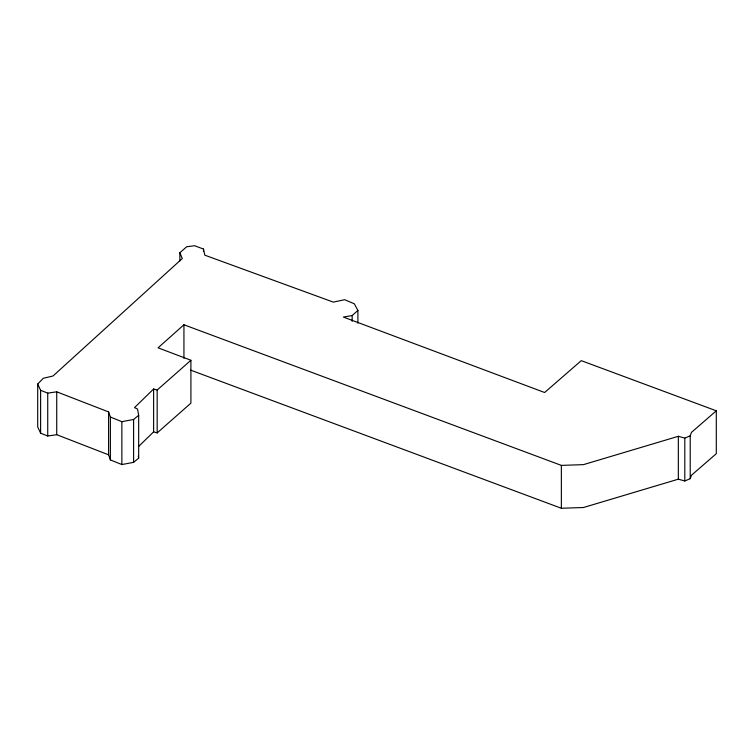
<?xml version="1.0" encoding="UTF-8"?>
<svg xmlns="http://www.w3.org/2000/svg" width="754" height="754" viewBox="0 0 754 754"><rect width="100%" height="100%" fill="white"/><g stroke="black" fill="none" stroke-linecap="round" stroke-linejoin="round"><path stroke-width="1.13" d="M190.564 370.11L561.362 508.262L583.455 507.517L678.336 479.176L684.802 480.986L690.212 478.677L690.212 435.803L691.456 432.372L716.3 410.807L581.259 360.648L544.624 392.514L343.362 317.057L352.156 315.549L357.905 310.441L354.314 303.796L344.635 299.706L333.334 302.118L204.824 255.182L203.495 249.056L194.645 245.738L186.69 246.756L179.857 252.741L179.857 260.846M690.212 478.677L691.456 475.246L716.3 453.691L716.3 410.807M690.212 435.803L684.802 438.112L678.336 436.302L583.455 464.634L561.362 465.388L183.938 324.767L158.076 347.82L190.903 360.271L157.171 390.035L153.618 388.979L134.495 407.631L137.558 409.045L138.67 415.294L138.67 458.168L133.599 462.353L121.865 464.549L110.386 459.921L108.595 454.813L56.729 434.7L47.728 436.001L40.612 433.182L37.7 426.924L37.7 384.05L43.27 378.291L52.987 376.01L182.298 258.509L179.857 252.741M138.651 446.453L153.618 431.853L153.618 388.979M153.618 431.853L157.171 432.909L190.903 403.145L190.903 360.271M37.7 384.05L40.612 390.299L47.728 393.126L56.729 391.816L108.595 411.938L110.386 417.047L121.865 421.674L133.599 419.478L138.67 415.294M138.302 456.085L138.67 458.168M684.802 438.112L684.802 480.986M678.336 436.302L678.336 479.176M561.362 465.388L561.362 508.262M357.905 310.441L357.905 323.193M352.156 315.549L352.156 321.345M203.495 249.056L203.495 251.374M183.938 324.767L183.938 358.376M157.171 390.035L157.171 432.909M133.599 419.478L133.599 462.353M121.865 421.674L121.865 464.549M110.386 417.047L110.386 459.921M108.595 411.938L108.595 454.813M56.729 391.816L56.729 434.7M47.728 393.126L47.728 436.001M40.612 390.299L40.612 433.182"/></g></svg>
